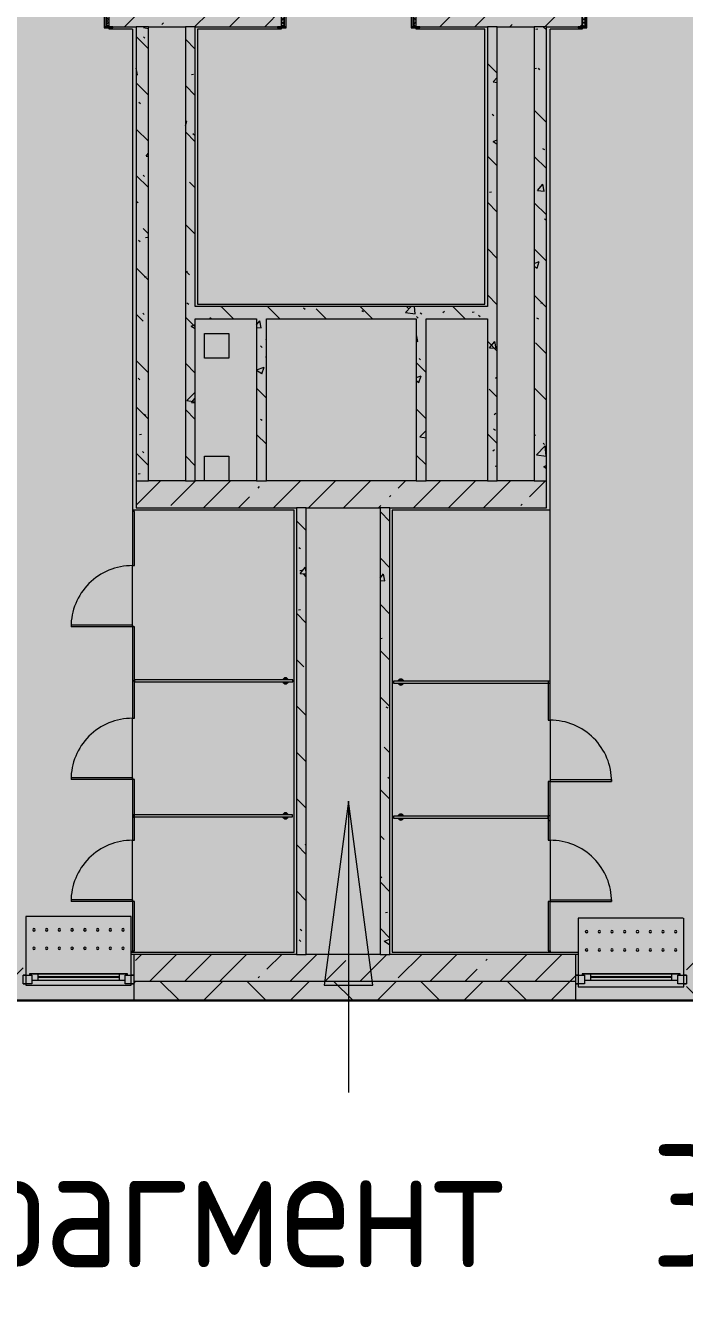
# Model space of a CAD drawing. Header units: millimetres. Extents: x 63482 to 319368, y -8553 to 29000.
# Drawn here: x 200967 to 206333, y -2699 to 7690 of the extents above; entities that cross this region are included whole.
import ezdxf

# ---------------------------------------------------------------- set-up
doc = ezdxf.new("R2010")
doc.units = ezdxf.units.MM
for name, color, linetype, lineweight in [('A-DETL', 7, 'Continuous', 5), ('A-WALL', 7, 'Continuous', 9), ('A-WALL-4', 7, 'Continuous', 5), ('I-WALL-2', 7, 'Continuous', 5), ('Знаки', 7, 'Continuous', 5)]:
    doc.layers.add(name, color=color, linetype=linetype, lineweight=lineweight)
doc.layers.add('A-DETL-GENF-3', color=7, linetype='Continuous', lineweight=9, true_color=0x4994b4, transparency=0.4)
for name, color, linetype, lineweight, true_color in [('A-DOOR-3', 7, 'Continuous', 5, 0xaaaaaa), ('A-DOOR-4', 7, 'Continuous', 5, 0xe2e2e2), ('A-DOOR-5', 7, 'Continuous', 5, 0x6f9cb0), ('A-DOOR-6', 7, 'Continuous', 5, 0x2b586c), ('A-DOOR-FRAM-2', 7, 'Continuous', 5, 0xe2e2e2), ('A-DOOR-FRAM-3', 7, 'Continuous', 5, 0xaaaaaa), ('A-DOOR-FRAM-4', 7, 'Continuous', 5, 0x6f9cb0), ('A-FLOR-3', 7, 'Continuous', 5, 0x6f9cb0), ('A-GENM-5', 7, 'Continuous', 5, 0x2b586c), ('A-GENM-6', 7, 'Continuous', 5, 0xe2ddcd), ('A-GLAZ-3', 7, 'Continuous', 5, 0x2b586c), ('A-WALL-5', 7, 'Continuous', 5, 0x2b586c), ('A-WALL-6', 7, 'Continuous', 9, 0x2b586c), ('G-ANNO-TEXT-1', 7, 'Continuous', 9, 0x3c3c3c), ('I-WALL-3', 7, 'Continuous', 5, 0x2b586c), ('I-WALL-4', 7, 'Continuous', 5, 0x787878), ('Знаки-2', 7, 'Continuous', 5, 0xd7cfbf), ('Знаки-3', 7, 'Continuous', 5, 0x2b586c)]:
    doc.layers.add(name, color=color, linetype=linetype, lineweight=lineweight, true_color=true_color)
doc.styles.add('GOST Common_4', font='GOST_Common.ttf', dxfattribs={"width": 0.9, "height": 1000})
pattern_1 = [(45, (134788.6, 0), (-285.1231, 285.1231), []), (45, (135073.7, 0), (-285.1231, 285.1231), [504.031, -100.806, 16.764, -84.042])]
pattern_2 = [(135, (134788.6, 0), (-377.1708, -377.1708), [533.4, -88.9, 17.78, -88.9]), (135, (134788.6, 376.94), (-377.1708, -377.1708), []), (50, (134788.6, 0), (637.6445, -55.7866), [66.675, -733.425]), (355, (134788.6, 0), (-123.3494, 668.699), [53.34, -586.74]), (100.451, (134841.7, -4.65), (514.299, 612.908), [56.665, -623.315]), (46.184, (134788.6, 177.8), (948.7764, -147.15), [100.012, -1100.137]), (96.636, (134867.7, 165.5), (830.909, 865.997), [84.998, -934.973]), (351.184, (134788.6, 177.8), (830.918, 865.988), [80.01, -880.11]), (21, (134877.5, 133.35), (530.6506, -357.9283), [66.675, -733.425]), (326, (134877.5, 133.35), (216.308, 644.6585), [53.34, -586.74]), (71.451, (134921.7, 103.5), (746.9596, 286.7243), [56.665, -623.315]), (37.5, (134788.6, 0), (10.8105, 295.9426), [16.764, -562.864, 16.764, -578.866, -588.962]), (37.5, (134788.6, 0), (10.8105, 295.9426), [-1175.258, 16.764, -572.198]), (7.5, (134788.6, 0), (233.8692, 350.6318), [16.764, -322.834, 16.764, -549.529, -224.472]), (7.5, (134788.6, 0), (233.8692, 350.6318), [-905.891, 16.764, -207.708]), (327.5, (134590.34, 0), (474.5678, -20.0513), [16.764, -205.486, 16.764, -676.656, -920.115]), (327.5, (134590.34, 0), (474.5678, -20.0513), [-915.67, 16.764, -903.351]), (317.5, (134501.44, 0), (518.4522, 88.9934), [16.764, -272.161, 16.764, -443.738, -653.415]), (317.5, (134501.44, 0), (518.4522, 88.9934), [-749.427, 16.764, -636.651])]

# ---------------------------------------------------------------- blocks, each defined once
blk = doc.blocks.new('120_Окно_СКБ_1Ст - 120_Окно_СКБ_1Ст 900х2500_h_-V69-Общий план 3 этажа с размещением фрагментов 3_1-3_8')
at = {"layer": 'A-GLAZ-3'}
for p, q in [((-450, -127), (-450, -57)), ((-450, -57), (-380, -57)), ((-430, -57), (-450, -57)), ((-380, -57), (-380, -127)), ((380, -87), (-380, -87)), ((-380, -87), (-380, -127)), ((-330, -137), (-330, -87)), ((330, -137), (330, -87)), ((380, -127), (380, -57)), ((380, -57), (450, -57)), ((380, -127), (380, -87)), ((450, -57), (430, -57)), ((450, -57), (450, -127)), ((-380, -127), (-450, -127)), ((-450, -127), (-430, -127)), ((-380, -127), (-400, -127)), ((-400, -127), (-400, -137)), ((-400, -137), (400, -137)), ((400, -137), (-400, -137)), ((-330, -107), (330, -107)), ((330, -117), (-330, -117)), ((450, -127), (380, -127)), ((400, -127), (380, -127)), ((400, -137), (400, -127)), ((430, -127), (450, -127))]:
    blk.add_line(p, q, dxfattribs=at)
blk = doc.blocks.new('110_Дверь_СКБ_1Ст_Внутренняя1 - Д-7_л__950x2100h_Туалет-21784696-Общий план 3 этажа с размещением фрагментов 3_1-3_8')
at = {"layer": 'A-DOOR-3'}
h = blk.add_hatch(dxfattribs=at)
h.set_pattern_fill('FP_5', color=256, style=0, pattern_type=2)
h.set_pattern_definition([(135, (1826.41, 174.685), (-14.14214, -14.14214), []), (225, (1826.41, 174.685), (14.14214, -14.14214), [])])
h.paths.add_polyline_path([(487, -110), (487, 110), (462, 110), (462, -110)])
at = {"layer": 'A-DOOR-4'}
h = blk.add_hatch(color=256, dxfattribs=at)
h.paths.add_polyline_path([(462, 30), (462, 110), (437, 110), (437, 70), (427, 70), (427, 30)])
h.paths.add_polyline_path([(-403, 30), (-403, 70), (-413, 70), (-413, 110), (-438, 110), (-438, 30)])
at = {"layer": 'A-DOOR-FRAM-2'}
for points in [[(397, 110), (437, 110), (437, 960), (397, 960), (397, 223)], [(-423, 110), (-423, 118), (-493, 118), (-493, 110)], [(517, 110), (517, 118), (447, 118), (447, 110)], [(-423, -110), (-423, 30), (-438, 30), (-438, -110)], [(462, -110), (462, 30), (447, 30), (447, -110)], [(-423, -118), (-423, -110), (-493, -110), (-493, -118)], [(517, -118), (517, -110), (447, -110), (447, -118)]]:
    blk.add_hatch(color=256, dxfattribs=at).paths.add_polyline_path(points)
at = {"layer": 'A-DOOR-FRAM-3'}
h = blk.add_hatch(dxfattribs=at)
h.set_pattern_fill('FP_6', color=256, style=0, pattern_type=2)
h.set_pattern_definition([(45, (-296.384, 174.685), (-14.1421, 14.1421), []), (135, (-296.384, 174.685), (-14.1421, -14.1421), [])])
h.paths.add_polyline_path([(-438, -110), (-438, 110), (-463, 110), (-463, -110)])
at = {"layer": 'A-DOOR-3'}
for p, q in [((437, 960), (397, 960)), ((397, 960), (397, 110)), ((437, 110), (437, 960))]:
    blk.add_line(p, q, dxfattribs=at)
blk.add_arc((437, 110), 850, 90, 180, dxfattribs=at)
at = {"layer": 'A-DOOR-5'}
blk.add_line((397, 110), (437, 110), dxfattribs=at)
at = {"layer": 'A-DOOR-FRAM-3'}
for p, q in [((-423, 118), (-493, 118)), ((-493, 118), (-493, 110)), ((-423, 110), (-423, 118)), ((517, 118), (447, 118)), ((447, 118), (447, 110)), ((517, 110), (517, 118))]:
    blk.add_line(p, q, dxfattribs=at)
at = {"layer": 'A-DOOR-FRAM-4'}
for p, q in [((-493, 110), (-423, 110)), ((-438, 110), (-463, 110)), ((-463, 110), (-463, -110)), ((-413, 110), (-438, 110)), ((-438, 110), (-438, 30)), ((-438, -110), (-438, 110)), ((-423, 110), (-438, 110)), ((-438, 110), (-438, 109)), ((-438, 109), (-423, 109)), ((-423, 109), (-423, 110)), ((-413, 70), (-413, 110)), ((437, 110), (437, 70)), ((462, 110), (437, 110)), ((462, 110), (447, 110)), ((447, 110), (447, 109)), ((447, 110), (517, 110)), ((447, 109), (462, 109)), ((462, 30), (462, 110)), ((487, 110), (462, 110)), ((462, 110), (462, -110)), ((462, 109), (462, 110)), ((487, -110), (487, 110)), ((-438, 30), (-403, 30)), ((-423, 30), (-438, 30)), ((-438, 30), (-438, -110)), ((-423, -110), (-423, 30)), ((-403, 70), (-413, 70)), ((-403, 30), (-403, 70)), ((437, 70), (427, 70)), ((427, 70), (427, 30)), ((427, 30), (462, 30)), ((462, 30), (447, 30)), ((447, 30), (447, -110)), ((462, -110), (462, 30)), ((-423, -110), (-493, -110)), ((-493, -110), (-493, -118)), ((-493, -118), (-423, -118)), ((-463, -110), (-438, -110)), ((-438, -110), (-423, -110)), ((-423, -118), (-423, -110)), ((447, -110), (462, -110)), ((517, -110), (447, -110)), ((447, -110), (447, -118)), ((447, -118), (517, -118)), ((462, -110), (487, -110)), ((517, -118), (517, -110))]:
    blk.add_line(p, q, dxfattribs=at)
blk = doc.blocks.new('110_Дверь_СКБ_1Ст_Внутренняя1 - Д-4 1100x2100h_су мгн-V79-Общий план 3 этажа с размещением фрагментов 3_1-3_8')
at = {"layer": 'A-DOOR-3'}
h = blk.add_hatch(dxfattribs=at)
h.set_pattern_fill('FP_7', color=256, style=0, pattern_type=2)
h.set_pattern_definition([(135, (1751.41, 174.685), (-14.14214, -14.14214), []), (225, (1751.41, 174.685), (14.14214, -14.14214), [])])
h.paths.add_polyline_path([(562.5, -110), (562.5, 110), (537.5, 110), (537.5, -110)])
at = {"layer": 'A-DOOR-4'}
h = blk.add_hatch(color=256, dxfattribs=at)
h.paths.add_polyline_path([(537.5, 30), (537.5, 110), (512.5, 110), (512.5, 70), (502.5, 70), (502.5, 30)])
h.paths.add_polyline_path([(-477.5, 30), (-477.5, 70), (-487.5, 70), (-487.5, 110), (-512.5, 110), (-512.5, 30)])
at = {"layer": 'A-DOOR-FRAM-2'}
for points in [[(472.5, 110), (512.5, 110), (512.5, 1110), (472.5, 1110), (472.5, 223.1)], [(-497.5, 110), (-497.5, 118), (-567.5, 118), (-567.5, 110)], [(592.5, 110), (592.5, 118), (522.5, 118), (522.5, 110)], [(-497.5, -110), (-497.5, 30), (-512.5, 30), (-512.5, -110)], [(537.5, -110), (537.5, 30), (522.5, 30), (522.5, -110)], [(-497.5, -118), (-497.5, -110), (-567.5, -110), (-567.5, -118)], [(592.5, -118), (592.5, -110), (522.5, -110), (522.5, -118)]]:
    blk.add_hatch(color=256, dxfattribs=at).paths.add_polyline_path(points)
at = {"layer": 'A-DOOR-FRAM-3'}
h = blk.add_hatch(dxfattribs=at)
h.set_pattern_fill('FP_8', color=256, style=0, pattern_type=2)
h.set_pattern_definition([(45, (-371.384, 174.685), (-14.1421, 14.1421), []), (135, (-371.384, 174.685), (-14.1421, -14.1421), [])])
h.paths.add_polyline_path([(-512.5, -110), (-512.5, 110), (-537.5, 110), (-537.5, -110)])
at = {"layer": 'A-DOOR-3'}
for p, q in [((512.5, 1110), (472.5, 1110)), ((472.5, 1110), (472.5, 110)), ((512.5, 110), (512.5, 1110))]:
    blk.add_line(p, q, dxfattribs=at)
blk.add_arc((512.5, 110), 1000, 90, 180, dxfattribs=at)
at = {"layer": 'A-DOOR-5'}
blk.add_line((472.5, 110), (512.5, 110), dxfattribs=at)
at = {"layer": 'A-DOOR-FRAM-3'}
for p, q in [((-497.5, 118), (-567.5, 118)), ((-567.5, 118), (-567.5, 110)), ((-497.5, 110), (-497.5, 118)), ((592.5, 118), (522.5, 118)), ((522.5, 118), (522.5, 110)), ((592.5, 110), (592.5, 118))]:
    blk.add_line(p, q, dxfattribs=at)
at = {"layer": 'A-DOOR-FRAM-4'}
for p, q in [((-567.5, 110), (-497.5, 110)), ((-512.5, 110), (-537.5, 110)), ((-537.5, 110), (-537.5, -110)), ((-487.5, 110), (-512.5, 110)), ((-512.5, 110), (-512.5, 30)), ((-512.5, -110), (-512.5, 110)), ((-497.5, 110), (-512.5, 110)), ((-512.5, 110), (-512.5, 109)), ((-512.5, 109), (-497.5, 109)), ((-497.5, 109), (-497.5, 110)), ((-487.5, 70), (-487.5, 110)), ((512.5, 110), (512.5, 70)), ((537.5, 110), (512.5, 110)), ((537.5, 110), (522.5, 110)), ((522.5, 110), (522.5, 109)), ((522.5, 110), (592.5, 110)), ((522.5, 109), (537.5, 109)), ((537.5, 30), (537.5, 110)), ((562.5, 110), (537.5, 110)), ((537.5, 110), (537.5, -110)), ((537.5, 109), (537.5, 110)), ((562.5, -110), (562.5, 110)), ((-512.5, 30), (-477.5, 30)), ((-497.5, 30), (-512.5, 30)), ((-512.5, 30), (-512.5, -110)), ((-497.5, -110), (-497.5, 30)), ((-477.5, 70), (-487.5, 70)), ((-477.5, 30), (-477.5, 70)), ((512.5, 70), (502.5, 70)), ((502.5, 70), (502.5, 30)), ((502.5, 30), (537.5, 30)), ((537.5, 30), (522.5, 30)), ((522.5, 30), (522.5, -110)), ((537.5, -110), (537.5, 30)), ((-497.5, -110), (-567.5, -110)), ((-567.5, -110), (-567.5, -118)), ((-567.5, -118), (-497.5, -118)), ((-537.5, -110), (-512.5, -110)), ((-512.5, -110), (-497.5, -110)), ((-497.5, -118), (-497.5, -110)), ((522.5, -110), (537.5, -110)), ((592.5, -110), (522.5, -110)), ((522.5, -110), (522.5, -118)), ((522.5, -118), (592.5, -118)), ((537.5, -110), (562.5, -110)), ((592.5, -118), (592.5, -110))]:
    blk.add_line(p, q, dxfattribs=at)
blk = doc.blocks.new('131_Сантехническая перегородка_Дверь_ поз_4 - СД-1-V183-Общий план 3 этажа с размещением фрагментов 3_1-3_8')
at = {"layer": 'A-GENM-6'}
for points in [[(-190, -8), (250, -8), (250, 8), (-190, 8)], [(750, -8), (1190, -8), (1190, 8), (750, 8)]]:
    blk.add_hatch(color=256, dxfattribs=at).paths.add_polyline_path(points)
at = {"layer": 'A-DOOR-6'}
for p, q in [((266, 508), (250, 508)), ((250, 8), (250, 508)), ((266, 8), (266, 508)), ((266, 8), (250, 8))]:
    blk.add_line(p, q, dxfattribs=at)
blk.add_arc((250, 8), 500, 360, 90, dxfattribs=at)
at = {"layer": 'A-GENM-5'}
for p, q in [((250, 8), (-190, 8)), ((-190, 8), (-190, -8)), ((250, -8), (250, 8)), ((1190, 8), (750, 8)), ((750, 8), (750, -8)), ((1190, -8), (1190, 8)), ((-190, -8), (250, -8)), ((750, -8), (1190, -8))]:
    blk.add_line(p, q, dxfattribs=at)
blk = doc.blocks.new('131_Сантехническая перегородка_Дверь - СД-1-V184-Общий план 3 этажа с размещением фрагментов 3_1-3_8')
at = {"layer": 'A-GENM-6'}
for points in [[(0, -8), (317, -8), (317, 8), (0, 8)], [(817, 8), (817, -8), (1135, -8), (1135, 8)]]:
    blk.add_hatch(color=256, dxfattribs=at).paths.add_polyline_path(points)
at = {"layer": 'A-DOOR-6'}
for p, q in [((333, -8), (317, -8)), ((317, -8), (317, -508)), ((333, -8), (333, -508)), ((333, -508), (317, -508))]:
    blk.add_line(p, q, dxfattribs=at)
blk.add_arc((317, -8), 500, 270, 0, dxfattribs=at)
at = {"layer": 'A-GENM-5'}
for p, q in [((317, 8), (0, 8)), ((0, 8), (0, -8)), ((317, -8), (317, 8)), ((1135, 8), (817, 8)), ((817, 8), (817, -8)), ((1135, -8), (1135, 8)), ((0, -8), (317, -8)), ((817, -8), (1135, -8))]:
    blk.add_line(p, q, dxfattribs=at)
blk = doc.blocks.new('131_Сантехническая перегородка_Дверь - СД-1-V185-Общий план 3 этажа с размещением фрагментов 3_1-3_8')
at = {"layer": 'A-GENM-6'}
for points in [[(0, -8), (305, -8), (305, 8), (0, 8)], [(805, -8), (1110, -8), (1110, 8), (805, 8)]]:
    blk.add_hatch(color=256, dxfattribs=at).paths.add_polyline_path(points)
at = {"layer": 'A-DOOR-6'}
for p, q in [((321, 508), (305, 508)), ((305, 8), (305, 508)), ((321, 8), (321, 508)), ((321, 8), (305, 8))]:
    blk.add_line(p, q, dxfattribs=at)
blk.add_arc((305, 8), 500, 360, 90, dxfattribs=at)
at = {"layer": 'A-GENM-5'}
for p, q in [((305, 8), (0, 8)), ((0, 8), (0, -8)), ((305, -8), (305, 8)), ((1110, 8), (805, 8)), ((805, 8), (805, -8)), ((1110, -8), (1110, 8)), ((0, -8), (305, -8)), ((805, -8), (1110, -8))]:
    blk.add_line(p, q, dxfattribs=at)
blk = doc.blocks.new('131_Сантехническая перегородка_Дверь_сдвиг_ - СД-1-V186-Общий план 3 этажа с размещением фрагментов 3_1-3_8')
at = {"layer": 'A-GENM-6'}
for points in [[(0, -8), (400, -8), (400, 8), (0, 8)], [(900, -8), (1100, -8), (1100, 8), (900, 8)]]:
    blk.add_hatch(color=256, dxfattribs=at).paths.add_polyline_path(points)
at = {"layer": 'A-DOOR-6'}
for p, q in [((416, 508), (400, 508)), ((400, 8), (400, 508)), ((416, 8), (416, 508)), ((416, 8), (400, 8))]:
    blk.add_line(p, q, dxfattribs=at)
blk.add_arc((400, 8), 500, 360, 90, dxfattribs=at)
at = {"layer": 'A-GENM-5'}
for p, q in [((400, 8), (0, 8)), ((0, 8), (0, -8)), ((400, -8), (400, 8)), ((1100, 8), (900, 8)), ((900, 8), (900, -8)), ((1100, -8), (1100, 8)), ((0, -8), (400, -8)), ((900, -8), (1100, -8))]:
    blk.add_line(p, q, dxfattribs=at)
blk = doc.blocks.new('131_Сантехническая перегородка_Дверь_сдвиг_ - СД-1-V187-Общий план 3 этажа с размещением фрагментов 3_1-3_8')
at = {"layer": 'A-GENM-6'}
for points in [[(0, -8), (400, -8), (400, 8), (0, 8)], [(900, 8), (900, -8), (1100, -8), (1100, 8)]]:
    blk.add_hatch(color=256, dxfattribs=at).paths.add_polyline_path(points)
at = {"layer": 'A-DOOR-6'}
for p, q in [((416, -8), (400, -8)), ((400, -8), (400, -508)), ((416, -8), (416, -508)), ((416, -508), (400, -508))]:
    blk.add_line(p, q, dxfattribs=at)
blk.add_arc((400, -8), 500, 270, 0, dxfattribs=at)
at = {"layer": 'A-GENM-5'}
for p, q in [((400, 8), (0, 8)), ((0, 8), (0, -8)), ((400, -8), (400, 8)), ((1100, 8), (900, 8)), ((900, 8), (900, -8)), ((1100, -8), (1100, 8)), ((0, -8), (400, -8)), ((900, -8), (1100, -8))]:
    blk.add_line(p, q, dxfattribs=at)
blk = doc.blocks.new('131_Сантехническая перегородка - СП-4-V188-Общий план 3 этажа с размещением фрагментов 3_1-3_8')
at = {"layer": 'A-GENM-6'}
blk.add_hatch(color=256, dxfattribs=at).paths.add_polyline_path([(1330, -8), (1330, 8), (55, 8), (55, -8), (846, -8)])
at = {"layer": 'A-GENM-5'}
for p, q in [((1330, 8), (55, 8)), ((55, 8), (55, -8)), ((1330, -8), (1330, 8)), ((55, -8), (1330, -8))]:
    blk.add_line(p, q, dxfattribs=at)
at = {"layer": 'A-GENM-5', "flags": 128}
for points in [[(127, 8), (126, 9), (126, 9), (126, 9), (125, 10), (125, 10), (124, 11), (124, 11), (123, 12), (123, 12), (123, 12), (122, 13), (122, 13), (121, 13), (120, 14), (120, 14), (119, 14), (119, 14), (118, 14), (118, 15), (117, 15), (116, 15), (116, 15), (115, 15), (115, 15), (114, 15), (113, 15), (113, 15), (112, 15), (112, 15), (111, 15), (110, 15), (110, 15), (109, 14), (109, 14), (108, 14), (108, 14), (107, 13), (107, 13), (106, 13), (106, 13), (105, 12), (105, 12), (104, 11), (104, 11), (103, 11), (103, 10), (102, 10), (102, 9), (102, 9), (101, 8), (101, 8)], [(101, -8), (101, -9), (102, -9), (102, -9), (103, -10), (103, -10), (103, -11), (104, -11), (104, -12), (105, -12), (105, -12), (106, -13), (106, -13), (107, -13), (107, -14), (108, -14), (108, -14), (109, -14), (110, -14), (110, -15), (111, -15), (111, -15), (112, -15), (113, -15), (113, -15), (114, -15), (114, -15), (115, -15), (116, -15), (116, -15), (117, -15), (117, -15), (118, -15), (118, -14), (119, -14), (120, -14), (120, -14), (121, -13), (121, -13), (122, -13), (122, -13), (123, -12), (123, -12), (124, -11), (124, -11), (125, -11), (125, -10), (125, -10), (126, -9), (126, -9), (126, -8), (127, -8)]]:
    blk.add_lwpolyline(points, dxfattribs=at)
at = {"layer": 'A-GENM-5'}
for radius, start, end in [(24.6, 19.9113, 160.0887), (17.6, 45, 135), (17.6, 45, 135), (15.1, 45, 135), (24.6, 199.9113, 340.0887), (17.6, 225, 315), (17.6, 225, 315), (15.1, 225, 315)]:
    blk.add_arc((114, 0), radius, start, end, dxfattribs=at)
blk = doc.blocks.new('131_Сантехническая перегородка - СП-4-V189-Общий план 3 этажа с размещением фрагментов 3_1-3_8')
at = {"layer": 'A-GENM-6'}
blk.add_hatch(color=256, dxfattribs=at).paths.add_polyline_path([(1330, -8), (1330, 8), (71, 8), (71, -8)])
at = {"layer": 'A-GENM-5'}
for p, q in [((1330, 8), (71, 8)), ((71, 8), (71, -8)), ((1330, -8), (1330, 8)), ((71, -8), (1330, -8))]:
    blk.add_line(p, q, dxfattribs=at)
at = {"layer": 'A-GENM-5', "flags": 128}
for points in [[(143, 8), (142, 9), (142, 9), (142, 9), (141, 10), (141, 10), (141, 11), (140, 11), (140, 12), (139, 12), (139, 12), (138, 13), (138, 13), (137, 13), (137, 14), (136, 14), (135, 14), (135, 14), (134, 14), (134, 15), (133, 15), (133, 15), (132, 15), (131, 15), (131, 15), (130, 15), (130, 15), (129, 15), (128, 15), (128, 15), (127, 15), (127, 15), (126, 15), (125, 14), (125, 14), (124, 14), (124, 14), (123, 13), (123, 13), (122, 13), (122, 13), (121, 12), (121, 12), (120, 11), (120, 11), (119, 11), (119, 10), (119, 10), (118, 9), (118, 9), (117, 8), (117, 8)], [(117, -8), (118, -9), (118, -9), (118, -9), (119, -10), (119, -10), (120, -11), (120, -11), (120, -12), (121, -12), (121, -12), (122, -13), (122, -13), (123, -13), (123, -14), (124, -14), (125, -14), (125, -14), (126, -14), (126, -15), (127, -15), (127, -15), (128, -15), (129, -15), (129, -15), (130, -15), (130, -15), (131, -15), (132, -15), (132, -15), (133, -15), (133, -15), (134, -15), (135, -14), (135, -14), (136, -14), (136, -14), (137, -13), (137, -13), (138, -13), (138, -13), (139, -12), (139, -12), (140, -11), (140, -11), (141, -11), (141, -10), (142, -10), (142, -9), (142, -9), (143, -8), (143, -8)]]:
    blk.add_lwpolyline(points, dxfattribs=at)
at = {"layer": 'A-GENM-5'}
for radius, start, end in [(24.6, 19.9113, 160.0887), (17.6, 45, 135), (17.6, 45, 135), (15.1, 45, 135), (24.6, 199.9113, 340.0887), (17.6, 225, 315), (17.6, 225, 315), (15.1, 225, 315)]:
    blk.add_arc((130, 0), radius, start, end, dxfattribs=at)
blk = doc.blocks.new('131_Сантехническая перегородка - СП-4-V190-Общий план 3 этажа с размещением фрагментов 3_1-3_8')
at = {"layer": 'A-GENM-6'}
blk.add_hatch(color=256, dxfattribs=at).paths.add_polyline_path([(1330, 8), (40, 8), (40, -8), (1330, -8)])
at = {"layer": 'A-GENM-5'}
for p, q in [((1330, 8), (40, 8)), ((40, 8), (40, -8)), ((1330, -8), (1330, 8)), ((40, -8), (1330, -8))]:
    blk.add_line(p, q, dxfattribs=at)
at = {"layer": 'A-GENM-5', "flags": 128}
for points in [[(111, 8), (111, 9), (111, 9), (110, 9), (110, 10), (110, 10), (109, 11), (109, 11), (108, 12), (108, 12), (107, 12), (107, 13), (106, 13), (106, 13), (105, 14), (105, 14), (104, 14), (103, 14), (103, 14), (102, 15), (102, 15), (101, 15), (101, 15), (100, 15), (99, 15), (99, 15), (98, 15), (98, 15), (97, 15), (96, 15), (96, 15), (95, 15), (95, 15), (94, 14), (93, 14), (93, 14), (92, 14), (92, 13), (91, 13), (91, 13), (90, 13), (90, 12), (89, 12), (89, 11), (88, 11), (88, 11), (87, 10), (87, 10), (87, 9), (86, 9), (86, 8), (86, 8)], [(86, -8), (86, -9), (86, -9), (87, -9), (87, -10), (88, -10), (88, -11), (89, -11), (89, -12), (89, -12), (90, -12), (90, -13), (91, -13), (91, -13), (92, -14), (93, -14), (93, -14), (94, -14), (94, -14), (95, -15), (95, -15), (96, -15), (97, -15), (97, -15), (98, -15), (98, -15), (99, -15), (100, -15), (100, -15), (101, -15), (101, -15), (102, -15), (103, -15), (103, -14), (104, -14), (104, -14), (105, -14), (105, -13), (106, -13), (106, -13), (107, -13), (107, -12), (108, -12), (108, -11), (109, -11), (109, -11), (110, -10), (110, -10), (110, -9), (111, -9), (111, -8), (111, -8)]]:
    blk.add_lwpolyline(points, dxfattribs=at)
at = {"layer": 'A-GENM-5'}
for radius, start, end in [(24.6, 19.9113, 160.0887), (17.6, 45, 135), (17.6, 45, 135), (15.1, 45, 135), (24.6, 199.9113, 340.0887), (17.6, 225, 315), (17.6, 225, 315), (15.1, 225, 315)]:
    blk.add_arc((99, 0), radius, start, end, dxfattribs=at)
blk = doc.blocks.new('131_Сантехническая перегородка - СП-4-V191-Общий план 3 этажа с размещением фрагментов 3_1-3_8')
at = {"layer": 'A-GENM-6'}
blk.add_hatch(color=256, dxfattribs=at).paths.add_polyline_path([(1330, 8), (26, 8), (26, -8), (1330, -8)])
at = {"layer": 'A-GENM-5'}
for p, q in [((1330, 8), (26, 8)), ((26, 8), (26, -8)), ((1330, -8), (1330, 8)), ((26, -8), (1330, -8))]:
    blk.add_line(p, q, dxfattribs=at)
at = {"layer": 'A-GENM-5', "flags": 128}
for points in [[(97, 8), (97, 9), (96, 9), (96, 9), (96, 10), (95, 10), (95, 11), (94, 11), (94, 12), (93, 12), (93, 12), (92, 13), (92, 13), (91, 13), (91, 14), (90, 14), (90, 14), (89, 14), (89, 14), (88, 15), (87, 15), (87, 15), (86, 15), (86, 15), (85, 15), (84, 15), (84, 15), (83, 15), (83, 15), (82, 15), (81, 15), (81, 15), (80, 15), (80, 14), (79, 14), (78, 14), (78, 14), (77, 13), (77, 13), (76, 13), (76, 13), (75, 12), (75, 12), (74, 11), (74, 11), (74, 11), (73, 10), (73, 10), (72, 9), (72, 9), (72, 8), (71, 8)], [(71, -8), (72, -9), (72, -9), (72, -9), (73, -10), (73, -10), (74, -11), (74, -11), (75, -12), (75, -12), (76, -12), (76, -13), (77, -13), (77, -13), (78, -14), (78, -14), (79, -14), (79, -14), (80, -14), (80, -15), (81, -15), (82, -15), (82, -15), (83, -15), (83, -15), (84, -15), (85, -15), (85, -15), (86, -15), (86, -15), (87, -15), (88, -15), (88, -15), (89, -14), (89, -14), (90, -14), (90, -14), (91, -13), (92, -13), (92, -13), (93, -13), (93, -12), (94, -12), (94, -11), (94, -11), (95, -11), (95, -10), (96, -10), (96, -9), (96, -9), (97, -8), (97, -8)]]:
    blk.add_lwpolyline(points, dxfattribs=at)
at = {"layer": 'A-GENM-5'}
for radius, start, end in [(24.6, 19.9113, 160.0887), (17.6, 45, 135), (17.6, 45, 135), (15.1, 45, 135), (24.6, 199.9113, 340.0887), (17.6, 225, 315), (17.6, 225, 315), (15.1, 225, 315)]:
    blk.add_arc((84, 0), radius, start, end, dxfattribs=at)
blk = doc.blocks.new('Зашивка радиатора_ СУ - Зашивка радиатора  М15-33170478-Общий план 3 этажа с размещением фрагментов 3_1-3_8')
at = {"layer": 'Знаки-2'}
h = blk.add_hatch(color=256, dxfattribs=at)
h.paths.add_polyline_path([(-370, -180), (-303, -60), (-294, -65), (-294, -75), (-303, -80), (-312, -75), (-314, -71)])
h.paths.add_polyline_path([(490, -180), (432, -75), (423, -80), (415, -75), (415, -65), (423, -60), (432, -65), (435, -71)])
h.paths.add_polyline_path([(440, 380), (-370, 380), (-370, -180), (490, -180), (490, 380)])
h.paths.add_polyline_path([(437, 339), (440, 339), (443, 299), (460, 299), (460, 289), (-340, 289), (-340, 299), (-320, 299), (-316, 339), (437, 339)])
h.paths.add_polyline_path([(319, 90), (322, 90), (432, 85), (432, 75), (423, 70), (415, 75), (415, 85), (418, 89), (328, 85), (328, 75), (319, 70), (310, 77), (311, 85), (314, 89), (224, 85), (224, 75), (216, 70), (206, 77), (207, 85), (211, 89), (121, 85), (121, 75), (112, 70), (103, 77), (103, 85), (107, 89), (17, 85), (17, 75), (8, 70), (-1, 77), (0, 85), (3, 89), (-87, 85), (-87, 75), (-96, 70), (-105, 77), (-104, 85), (-101, 89), (-191, 85), (-191, 75), (-199, 70), (-208, 75), (-208, 85), (-204, 89), (-294, 85), (-294, 75), (-303, 70), (-312, 75), (-312, 85), (-303, 90), (-300, 90), (317, 90)])
h.paths.add_polyline_path([(216, -60), (224, -65), (224, -75), (221, -78), (311, -75), (311, -65), (319, -60), (328, -65), (328, -75), (319, -80), (317, -79), (-208, -75), (-208, -65), (-199, -60), (-191, -65), (-191, -75), (-194, -78), (-104, -75), (-104, -65), (-96, -60), (-87, -65), (-87, -75), (-91, -78), (0, -75), (0, -65), (8, -60), (17, -65), (17, -75), (13, -78), (103, -75), (103, -65), (112, -60), (121, -65), (121, -75), (123, -78), (207, -75), (207, -65), (213, -60)])
at = {"layer": 'Знаки-3'}
for p, q in [((490, 380), (-370, 380)), ((-370, 380), (-370, -180)), ((490, -180), (490, 380)), ((-370, -180), (490, -180))]:
    blk.add_line(p, q, dxfattribs=at)
for centre, start, end in [((-303, 80), 0, 180), ((-303, 80), 180, 0), ((-199, 80), 0, 180), ((-199, 80), 180, 0), ((-96, 80), 0, 180), ((-96, 80), 180, 360), ((8, 80), 0, 180), ((8, 80), 180, 0), ((112, 80), 0, 180), ((112, 80), 180, 0), ((216, 80), 0, 180), ((216, 80), 180, 0), ((319, 80), 0, 180), ((319, 80), 180, 0), ((423, 80), 0, 180), ((423, 80), 180, 0), ((-303, -70), 0, 180), ((-303, -70), 180, 0), ((-199, -70), 0, 180), ((-199, -70), 180, 0), ((-96, -70), 0, 180), ((-96, -70), 180, 0), ((8, -70), 0, 180), ((8, -70), 180, 0), ((112, -70), 0, 180), ((112, -70), 180, 0), ((216, -70), 0, 180), ((216, -70), 180, 0), ((319, -70), 0, 180), ((319, -70), 180, 0), ((423, -70), 0, 180), ((423, -70), 180, 0)]:
    blk.add_arc(centre, 10, start, end, dxfattribs=at)
blk = doc.blocks.new('Зашивка радиатора_ СУ - Зашивка радиатора  М15-V316-Общий план 3 этажа с размещением фрагментов 3_1-3_8')
at = {"layer": 'Знаки-2'}
h = blk.add_hatch(color=256, dxfattribs=at)
h.paths.add_polyline_path([(-370, -180), (-303, -60), (-294, -65), (-294, -75), (-303, -80), (-312, -75), (-313, -70), (-368, -176)])
h.paths.add_polyline_path([(490, -180), (432, -75), (423, -80), (415, -75), (415, -65), (423, -60), (432, -65), (442, -85)])
h.paths.add_polyline_path([(440, 380), (-370, 380), (-364, -180), (490, -180), (490, 380)])
h.paths.add_polyline_path([(-298, 325), (440, 325), (440, 285), (460, 285), (460, 275), (-340, 275), (-340, 285), (-320, 285), (-317, 325), (-299, 325)])
h.paths.add_polyline_path([(423, 90), (432, 85), (432, 75), (423, 70), (415, 75), (415, 85), (418, 89), (328, 85), (328, 75), (319, 70), (311, 75), (311, 85), (314, 89), (224, 85), (224, 75), (216, 70), (207, 75), (207, 85), (211, 89), (121, 85), (121, 75), (112, 70), (103, 75), (103, 85), (107, 89), (17, 85), (17, 75), (8, 70), (0, 75), (0, 85), (3, 89), (-87, 85), (-87, 75), (-96, 70), (-104, 75), (-104, 85), (-101, 89), (-191, 85), (-191, 75), (-199, 70), (-208, 75), (-208, 85), (-204, 89), (-294, 85), (-294, 75), (-303, 70), (-312, 75), (-312, 85), (-303, 90), (-300, 90), (421, 90)])
h.paths.add_polyline_path([(216, -60), (224, -65), (224, -75), (221, -78), (311, -75), (311, -65), (319, -60), (328, -65), (328, -75), (319, -80), (317, -79), (-208, -75), (-208, -65), (-199, -60), (-191, -65), (-191, -75), (-194, -78), (-104, -75), (-104, -65), (-96, -60), (-87, -65), (-87, -75), (-91, -78), (0, -75), (0, -65), (8, -60), (17, -65), (17, -75), (13, -78), (103, -75), (103, -65), (112, -60), (121, -65), (121, -75), (123, -78), (207, -75), (207, -65), (213, -60)])
at = {"layer": 'Знаки-3'}
for p, q in [((490, 380), (-370, 380)), ((-370, 380), (-370, -180)), ((490, -180), (490, 380)), ((-364, -180), (490, -180))]:
    blk.add_line(p, q, dxfattribs=at)
for centre, start, end in [((-303, 80), 0, 180), ((-303, 80), 180, 0), ((-199, 80), 0, 180), ((-199, 80), 180, 0), ((-96, 80), 0, 180), ((-96, 80), 180, 360), ((8, 80), 0, 180), ((8, 80), 180, 0), ((112, 80), 0, 180), ((112, 80), 180, 0), ((216, 80), 0, 180), ((216, 80), 180, 0), ((319, 80), 0, 180), ((319, 80), 180, 0), ((423, 80), 0, 180), ((423, 80), 180, 0), ((-303, -70), 0, 180), ((-303, -70), 180, 0), ((-199, -70), 0, 180), ((-199, -70), 180, 0), ((-96, -70), 0, 180), ((-96, -70), 180, 0), ((8, -70), 0, 180), ((8, -70), 180, 0), ((112, -70), 0, 180), ((112, -70), 180, 0), ((216, -70), 0, 180), ((216, -70), 180, 0), ((319, -70), 0, 180), ((319, -70), 180, 0), ((423, -70), 0, 180), ((423, -70), 180, 0)]:
    blk.add_arc(centre, 10, start, end, dxfattribs=at)

msp = doc.modelspace()

# ---------------------------------------------------------------- hatches: boundary and pattern name
at = {"layer": 'A-DETL-GENF-3'}
h = msp.add_hatch(color=256, dxfattribs=at)
h.paths.add_polyline_path([(205835.8, -250), (206868.6, -250), (206868.6, 7900), (200198.6, 7900), (200198.6, -250), (205335.8, -250)])
h.paths.add_polyline_path([(250334.1, 5180), (254118.6, 5180), (254118.6, 10600), (246718.6, 10600), (246718.6, 5180)])
h.paths.add_polyline_path([(235334.7, 5180), (236398.6, 5180), (236398.6, 10600), (228998.6, 10600), (228998.6, 5180), (234334.7, 5180)])
h.paths.add_polyline_path([(146338, 6170), (161550.4, 6170), (161550.4, 9503.2), (144448.6, 9503.2), (144448.6, 6170)])
h.paths.add_polyline_path([(186336.5, 6250), (199018.6, 6250), (199018.6, 11900), (170005.7, 11900), (170005.7, 6250), (184336.6, 6250)])
h.paths.add_polyline_path([(154337.7, 11990), (154770.6, 11990), (154770.6, 15200), (148498.8, 15200), (148498.8, 11990), (152337.8, 11990)])
h.paths.add_polyline_path([(244334.3, 13400), (245838.6, 13400), (245838.6, 15610), (244308.6, 15610), (244308.6, 13400)])
h.paths.add_polyline_path([(235588.6, 13400), (235588.6, 17530), (233067.6, 17530), (233067.6, 13400), (235334.7, 13400)])
at = {"layer": 'A-WALL-4'}
h = msp.add_hatch(dxfattribs=at)
h.set_pattern_fill('FP_52', color=256, style=0, pattern_type=2)
h.set_pattern_definition([(45, (134788.6, 0), (-353.5534, 353.5534), []), (135, (134788.6, 0), (-353.5534, -353.5534), [])])
h.paths.add_polyline_path([(204335.8, -250), (205448.6, -250), (205448.6, -100), (201848.6, -100), (201848.6, -250), (202335.9, -250)])
h.paths.add_polyline_path([(206868.6, -250), (206868.6, -100), (206348.6, -100), (206348.6, -250), (206835.7, -250)])
h.paths.add_polyline_path([(200836, -250), (200948.6, -250), (200948.6, -100), (200198.6, -100), (200198.6, -250), (200698.6, -250)])
at = {"layer": 'G-ANNO-TEXT-1'}
msp.add_hatch(color=256, dxfattribs=at).paths.add_polyline_path([(203597.1, 1369.8), (203399.6, -130.2), (203794.6, -130.2)])
at = {"layer": 'I-WALL-2'}
h = msp.add_hatch(dxfattribs=at)
h.set_pattern_fill('FP_48', color=256, style=0, pattern_type=2)
h.set_pattern_definition(pattern_1)
h.paths.add_polyline_path([(205468.6, 7680), (205498.6, 7680), (205498.6, 7900), (204148.6, 7900), (204148.6, 7680), (205335.8, 7680)])
h.paths.add_polyline_path([(206448.6, 7680), (206648.6, 7680), (206648.6, 7900), (206448.6, 7900)])
h.paths.add_polyline_path([(201868.6, 7680), (203048.6, 7680), (203048.6, 7900), (201648.6, 7900), (201648.6, 7680), (201678.6, 7680)])
h = msp.add_hatch(dxfattribs=at)
h.set_pattern_fill('FP_48', color=256, style=0, pattern_type=2)
h.set_pattern_definition(pattern_1)
h.paths.add_polyline_path([(203854.5, 3760), (205208.6, 3760), (205208.6, 3980), (201868.6, 3980), (201868.6, 3760), (203586.8, 3760)])
h = msp.add_hatch(dxfattribs=at)
h.set_pattern_fill('FP_48', color=256, style=0, pattern_type=2)
h.set_pattern_definition(pattern_1)
h.paths.add_polyline_path([(206648.6, -100), (206648.6, 120), (206348.6, 120), (206348.6, -100)])
h.paths.add_polyline_path([(205335.8, -100), (205448.6, -100), (205448.6, 120), (201848.6, 120), (201848.6, -100), (204335.8, -100)])
h.paths.add_polyline_path([(200948.6, -100), (200948.6, 120), (200698.6, 120), (200698.6, -100), (200836, -100)])
at = {"layer": 'I-WALL-4'}
h = msp.add_hatch(dxfattribs=at)
h.set_pattern_fill('FP_58', color=256, style=0, pattern_type=2)
h.set_pattern_definition(pattern_2)
h.paths.add_polyline_path([(201968.6, 3980), (201968.6, 7680), (201868.6, 7680), (201868.6, 3980)])
h = msp.add_hatch(dxfattribs=at)
h.set_pattern_fill('FP_58', color=256, style=0, pattern_type=2)
h.set_pattern_definition(pattern_2)
h.paths.add_polyline_path([(202268.6, 3980), (202348.6, 3980), (202348.6, 7680), (202268.6, 7680), (202268.6, 5370.7)])
h = msp.add_hatch(dxfattribs=at)
h.set_pattern_fill('FP_58', color=256, style=0, pattern_type=2)
h.set_pattern_definition(pattern_2)
h.paths.add_polyline_path([(204808.6, 3980), (204808.6, 7680), (204728.6, 7680), (204728.6, 3980)])
h = msp.add_hatch(dxfattribs=at)
h.set_pattern_fill('FP_58', color=256, style=0, pattern_type=2)
h.set_pattern_definition(pattern_2)
h.paths.add_polyline_path([(205208.6, 3980), (205208.6, 7680), (205108.6, 7680), (205108.6, 3980)])
h = msp.add_hatch(dxfattribs=at)
h.set_pattern_fill('FP_58', color=256, style=0, pattern_type=2)
h.set_pattern_definition(pattern_2)
h.paths.add_polyline_path([(202848.6, 5300), (204728.6, 5300), (204728.6, 5400), (202348.6, 5400), (202348.6, 5300)])
h = msp.add_hatch(dxfattribs=at)
h.set_pattern_fill('FP_58', color=256, style=0, pattern_type=2)
h.set_pattern_definition(pattern_2)
h.paths.add_polyline_path([(202928.6, 3980), (202928.6, 5300), (202848.6, 5300), (202848.6, 3980)])
h = msp.add_hatch(dxfattribs=at)
h.set_pattern_fill('FP_58', color=256, style=0, pattern_type=2)
h.set_pattern_definition(pattern_2)
h.paths.add_polyline_path([(204228.6, 3980), (204228.6, 5300), (204148.6, 5300), (204148.6, 3980)])
h = msp.add_hatch(dxfattribs=at)
h.set_pattern_fill('FP_58', color=256, style=0, pattern_type=2)
h.set_pattern_definition(pattern_2)
h.paths.add_polyline_path([(203253.6, 120), (203253.6, 3760), (203173.6, 3760), (203173.6, 120)])
h = msp.add_hatch(dxfattribs=at)
h.set_pattern_fill('FP_58', color=256, style=0, pattern_type=2)
h.set_pattern_definition(pattern_2)
h.paths.add_polyline_path([(203854.5, 120), (203934.5, 120), (203934.5, 3760), (203854.5, 3760), (203854.5, 913.4)])

# ---------------------------------------------------------------- linework, layer by layer
at = {"layer": 'A-DETL'}
msp.add_line((200198.6, -250), (206868.6, -250), dxfattribs=at)
at = {"layer": 'A-FLOR-3'}
for p, q in [((201648.6, 7660), (201648.6, 7672)), ((201837.6, 7660), (201648.6, 7660)), ((201837.6, 7660), (201837.6, 3729)), ((203048.6, 7660), (202368.6, 7660)), ((202368.6, 7660), (202368.6, 5420)), ((203048.6, 7672), (203048.6, 7660)), ((204148.6, 7660), (204148.6, 7672)), ((204708.6, 7660), (204148.6, 7660)), ((204708.6, 5420), (204708.6, 7660)), ((205498.6, 7660), (205239.6, 7660)), ((205239.6, 2347.5), (205239.6, 7660)), ((205498.6, 7672), (205498.6, 7660)), ((202368.6, 5420), (204708.6, 5420)), ((202423.6, 4980), (202423.6, 5180)), ((202424.7, 5180), (202623.6, 5180)), ((202623.6, 5180), (202623.6, 4980)), ((202623.6, 4980), (202423.6, 4980)), ((202423.6, 3980), (202423.6, 4180)), ((202423.6, 4180), (202623.6, 4180)), ((202623.6, 4180), (202623.6, 3980)), ((203153.6, 3740), (201837.6, 3740)), ((203153.6, 140), (203153.6, 3740)), ((203953.6, 3740), (203953.6, 140)), ((205239.6, 3740), (203953.6, 3740)), ((201837.6, 2789), (201837.6, 3289)), ((201837.6, 1545.2), (201837.6, 2045.2)), ((205239.6, 2030.1), (205239.6, 1530.1)), ((201837.6, 551), (201837.6, 1051)), ((205239.6, 1051), (205239.6, 551)), ((201828.6, 140), (203153.6, 140)), ((201837.6, 140), (201837.6, 151)), ((203953.6, 140), (205468.6, 140)), ((205239.6, 151), (205239.6, 140))]:
    msp.add_line(p, q, dxfattribs=at)
at = {"layer": 'A-WALL'}
msp.add_line((201848.6, -253), (205448.6, -253), dxfattribs=at)
at = {"layer": 'A-WALL-4'}
msp.add_line((199948.6, -258), (210646.6, -258), dxfattribs=at)
at = {"layer": 'A-WALL-5'}
for p, q in [((201848.6, -100), (201848.6, -258)), ((205448.6, -258), (205448.6, -100))]:
    msp.add_line(p, q, dxfattribs=at)
at = {"layer": 'A-WALL-6'}
for p, q in [((201968.6, 7680), (201868.6, 7680)), ((202348.6, 7680), (202268.6, 7680)), ((204808.6, 7680), (204728.6, 7680)), ((205208.6, 7680), (205108.6, 7680)), ((201868.6, 3980), (201968.6, 3980)), ((202268.6, 3980), (202348.6, 3980)), ((202848.6, 3980), (202928.6, 3980)), ((204148.6, 3980), (204228.6, 3980)), ((204728.6, 3980), (204808.6, 3980)), ((205108.6, 3980), (205208.6, 3980)), ((203253.6, 3760), (203173.6, 3760)), ((203934.5, 3760), (203854.5, 3760)), ((203173.6, 120), (203253.6, 120)), ((203854.5, 120), (203934.5, 120)), ((205448.6, -100), (201848.6, -100)), ((201848.6, -250), (205448.6, -250))]:
    msp.add_line(p, q, dxfattribs=at)
at = {"layer": 'G-ANNO-TEXT-1'}
for p, q in [((203597.1, 1369.8), (203399.6, -130.2)), ((203794.6, -130.2), (203597.1, 1369.8)), ((203597.1, 1369.8), (203597.1, -1005.5)), ((203399.6, -130.2), (203794.6, -130.2))]:
    msp.add_line(p, q, dxfattribs=at)
at = {"layer": 'I-WALL-3'}
for p, q in [((201678.6, 7680), (201868.6, 7680)), ((201868.6, 7680), (201868.6, 3760)), ((201968.6, 3980), (201968.6, 7680)), ((201968.6, 7680), (202268.6, 7680)), ((202268.6, 7680), (202268.6, 3980)), ((202348.6, 5400), (202348.6, 7680)), ((202348.6, 7680), (203018.6, 7680)), ((204178.6, 7680), (204728.6, 7680)), ((204728.6, 7680), (204728.6, 5400)), ((204808.6, 3980), (204808.6, 7680)), ((204808.6, 7680), (205108.6, 7680)), ((205108.6, 7680), (205108.6, 3980)), ((205208.6, 3760), (205208.6, 7680)), ((205208.6, 7680), (205468.6, 7680)), ((204728.6, 5400), (202348.6, 5400)), ((202348.6, 3980), (202348.6, 5300)), ((202348.6, 5300), (202848.6, 5300)), ((202848.6, 5300), (202848.6, 3980)), ((202928.6, 5300), (204148.6, 5300)), ((202928.6, 3980), (202928.6, 5300)), ((204148.6, 5300), (204148.6, 3980)), ((204228.6, 5300), (204728.6, 5300)), ((204228.6, 3980), (204228.6, 5300)), ((204728.6, 5300), (204728.6, 3980)), ((202268.6, 3980), (201968.6, 3980)), ((202848.6, 3980), (202348.6, 3980)), ((204148.6, 3980), (202928.6, 3980)), ((204728.6, 3980), (204228.6, 3980)), ((205108.6, 3980), (204808.6, 3980)), ((201868.6, 3760), (203173.6, 3760)), ((203173.6, 3760), (203173.6, 120)), ((203253.6, 3760), (203854.5, 3760)), ((203253.6, 120), (203253.6, 3760)), ((203854.5, 3760), (203854.5, 120)), ((203934.5, 3760), (205208.6, 3760)), ((203934.5, 120), (203934.5, 3760)), ((203173.6, 120), (201828.6, 120)), ((201848.6, 120), (201848.6, -100)), ((203854.5, 120), (203253.6, 120)), ((205468.6, 120), (203934.5, 120)), ((205448.6, -100), (205448.6, 120))]:
    msp.add_line(p, q, dxfattribs=at)

# ---------------------------------------------------------------- block references
at = {"layer": 'A-DOOR-5'}
for name, p in [('110_Дверь_СКБ_1Ст_Внутренняя1 - Д-4 1100x2100h_су мгн-V79-Общий план 3 этажа с размещением фрагментов 3_1-3_8', (203586.1, 7790)), ('110_Дверь_СКБ_1Ст_Внутренняя1 - Д-7_л__950x2100h_Туалет-21784696-Общий план 3 этажа с размещением фрагментов 3_1-3_8', (201161.1, 7790)), ('110_Дверь_СКБ_1Ст_Внутренняя1 - Д-7_л__950x2100h_Туалет-21784696-Общий план 3 этажа с размещением фрагментов 3_1-3_8', (205961.1, 7790))]:
    msp.add_blockref(name, p, dxfattribs=at)
at = {"layer": 'A-GENM-5'}
for name, p, rotation in [('131_Сантехническая перегородка_Дверь_ поз_4 - СД-1-V183-Общий план 3 этажа с размещением фрагментов 3_1-3_8', (201845.6, 2539), 89.99999999997657), ('131_Сантехническая перегородка_Дверь - СД-1-V185-Общий план 3 этажа с размещением фрагментов 3_1-3_8', (201845.6, 1240), 89.99999999997657), ('131_Сантехническая перегородка - СП-4-V190-Общий план 3 этажа с размещением фрагментов 3_1-3_8', (203183.9, 2350), 180), ('131_Сантехническая перегородка_Дверь - СД-1-V184-Общий план 3 этажа с размещением фрагментов 3_1-3_8', (205231.6, 1212.8), 90.00000000002345), ('131_Сантехническая перегородка_Дверь_сдвиг_ - СД-1-V186-Общий план 3 этажа с размещением фрагментов 3_1-3_8', (201845.6, 151), 89.99999999997657), ('131_Сантехническая перегородка - СП-4-V191-Общий план 3 этажа с размещением фрагментов 3_1-3_8', (203168.1, 1250), 180), ('131_Сантехническая перегородка_Дверь_сдвиг_ - СД-1-V187-Общий план 3 этажа с размещением фрагментов 3_1-3_8', (205231.6, 151), 90.00000000002345)]:
    msp.add_blockref(name, p, dxfattribs=dict(at, rotation=rotation))
for name, p in [('131_Сантехническая перегородка - СП-4-V188-Общий план 3 этажа с размещением фрагментов 3_1-3_8', (203909.4, 2340)), ('131_Сантехническая перегородка - СП-4-V189-Общий план 3 этажа с размещением фрагментов 3_1-3_8', (203893.3, 1240))]:
    msp.add_blockref(name, p, dxfattribs=at)
at = {"layer": 'A-GLAZ-3', "rotation": 180}
for p in [(201398.6, -175), (205898.6, -175)]:
    msp.add_blockref('120_Окно_СКБ_1Ст - 120_Окно_СКБ_1Ст 900х2500_h_-V69-Общий план 3 этажа с размещением фрагментов 3_1-3_8', p, dxfattribs=at)
at = {"layer": 'Знаки', "rotation": 180}
for name, p in [('Зашивка радиатора_ СУ - Зашивка радиатора  М15-33170478-Общий план 3 этажа с размещением фрагментов 3_1-3_8', (201458.6, 251.1)), ('Зашивка радиатора_ СУ - Зашивка радиатора  М15-V316-Общий план 3 этажа с размещением фрагментов 3_1-3_8', (205958.6, 236.9))]:
    msp.add_blockref(name, p, dxfattribs=at)

# ---------------------------------------------------------------- texts
at = {"layer": 'G-ANNO-TEXT-1', "char_height": 1000, "attachment_point": 1, "style": 'GOST Common_4'}
for s, insert, width in [('Фрагмент', (199678.9, -1427.6), 7070.884), (' 3.1', (205513, -1427.6), 2020.253)]:
    msp.add_mtext(s, dxfattribs=dict(at, insert=insert, width=width))

doc.saveas('drawing.dxf')
